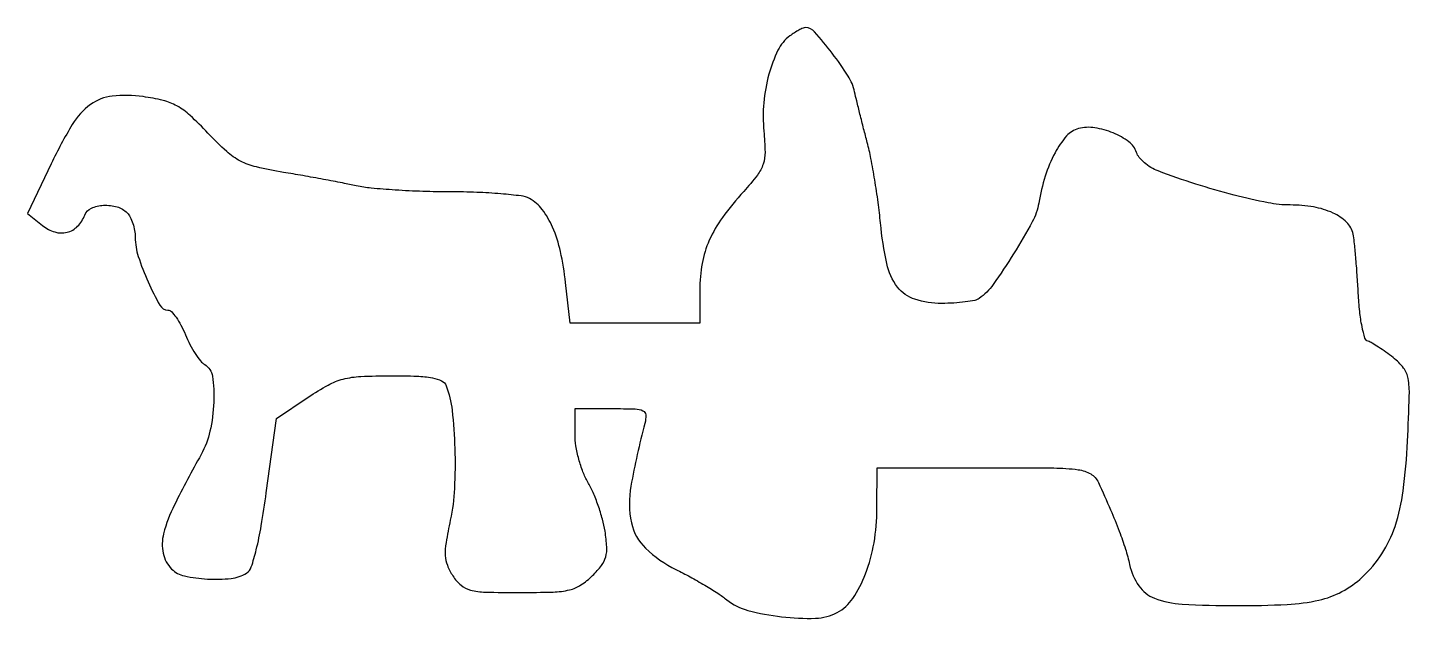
# Model space of a CAD drawing. Extents: x 0 to 210, y 0 to 90.
import ezdxf

# ---------------------------------------------------------------- set-up
doc = ezdxf.new("R2010")
doc.units = 0

msp = doc.modelspace()

# ---------------------------------------------------------------- linework, layer by layer
msp.add_lwpolyline([(115.717469, 88.75, 0.117971), (113.902798, 86.559779, 0.047591), (112.519025, 82.904911, 0.044281), (111.7381, 78.572049, 0.046435), (111.751052, 74.239056, -0.019436), (111.932217, 71.060007, -0.085457), (111.647953, 69.209735, -0.08443), (110.75972, 67.550082, -0.018714), (108.682756, 65.070609, 0.025971), (105.451404, 61.097344, 0.053113), (103.441222, 57.624658, 0.060331), (102.361471, 54.110292, 0.044421), (102, 50.04966), (102, 45), (92.129166, 45), (82.258333, 45), (81.558411, 51.186485, 0.025854), (80.775792, 55.905297, 0.047646), (79.585215, 59.605844, 0.061034), (78.010065, 62.304029, 0.107682), (76.055391, 63.970356, 0.091828), (74.787773, 64.373971, 0.009963), (71.723023, 64.697542, 0.011948), (68.025739, 64.924723, 0.009369), (64.008562, 65, -0.008046), (59.825469, 65.067321, -0.007937), (55.627607, 65.26922, -0.00784), (51.957966, 65.561987, -0.029987), (49.69282, 65.916495, 0.005824), (47.608231, 66.346782, 0.002238), (44.702647, 66.897849, 0.002215), (41.544499, 67.467727, 0.002727), (38.592788, 67.970283, -0.01607), (34.470787, 68.785811, -0.063084), (32.043952, 69.681209, -0.065228), (29.957547, 71.138611, -0.017949), (27.092788, 73.949457, 0.016764), (24.374354, 76.629402, 0.058306), (22.38196, 78.076792, 0.067329), (20.264345, 78.916042, 0.027668), (17.223293, 79.493181, 0.058895), (12.525477, 79.56167, 0.13271), (9.227575, 78.294081, 0.099712), (6.443212, 75.252019, 0.024771), (3.232622, 69.274555), (-0.359858, 61.709814), (1.912931, 59.86942, 0.097322), (3.768698, 58.887608, 0.134958), (5.640609, 58.842118, 0.137846), (7.244655, 59.7562, 0.103482), (8.350966, 61.47222, -0.199861), (9.341966, 62.512938, -0.091392), (11.20091, 62.954204, -0.083766), (13.255834, 62.714008, -0.126137), (14.8, 61.8, -0.080661), (15.262172, 61.158638, -0.037128), (15.653951, 60.203438, -0.035528), (15.92507, 59.114348, -0.041109), (16.021962, 58.05, 0.076218), (16.488623, 55.172106, 0.027641), (17.981709, 51.301523, 0.020676), (19.776562, 47.721935, 0.272637), (21.002135, 47, -0.207831), (21.522939, 46.773748, -0.033712), (22.236203, 45.898437, -0.032363), (22.982187, 44.686177, -0.023377), (23.658653, 43.25, 0.02185), (24.35688, 41.755809, 0.023567), (25.167011, 40.366654, 0.023949), (25.969728, 39.249304, 0.094933), (26.607626, 38.70031, -0.232411), (27.794436, 36.93827, -0.044176), (27.984468, 32.960693, -0.04511), (27.404716, 28.550718, -0.07172), (26.051703, 25, 0.009908), (21.989268, 17.336623, 0.054055), (20.33993, 12.949758, 0.114845), (20.271725, 9.975727, 0.145933), (21.571429, 7.571429, 0.144668), (23.515452, 6.514305, 0.039261), (27.022876, 6.047791, 0.039986), (30.622178, 6.142045, 0.114961), (32.966845, 6.958347, 0.172958), (33.700935, 7.895816, 0.020093), (34.453553, 10.497293, 0.018682), (35.213844, 14.170987, 0.007711), (35.979489, 19.193035), (37.525288, 30.5), (42.375658, 33.75, -0.022238), (45.392693, 35.582674, -0.062469), (47.686021, 36.489705, -0.051465), (50.372379, 36.893, -0.011544), (55.006026, 37, -0.008537), (58.937731, 36.932865, -0.036225), (61.275939, 36.682744, -0.066898), (62.682581, 36.228151, -0.191856), (63.366449, 35.487432, -0.064261), (64.275973, 31.73935, -0.019615), (64.687772, 25.907147, -0.0203), (64.631036, 19.826287, -0.039818), (64.006271, 15.029552, 0.010589), (63.352232, 11.590489, 0.053062), (63.233389, 9.63614, 0.083231), (63.555093, 8.136859, 0.050692), (64.391702, 6.524939, 0.070792), (65.642997, 5.102245, 0.116742), (67.059599, 4.372599, 0.054661), (69.34381, 4.064709, 0.006192), (74.568508, 4, 0.007448), (79.652194, 4.07573, 0.049527), (82.163042, 4.400838, 0.087903), (83.902496, 5.142621, 0.051783), (85.661909, 6.571, 0.03346), (87.026258, 8.131281, 0.094446), (87.670635, 9.421234, 0.084856), (87.831479, 10.938223, 0.02365), (87.565986, 13.321, 0.027019), (87.169194, 15.162021, 0.017484), (86.522296, 17.243897, 0.017583), (85.74504, 19.239567, 0.031534), (84.949531, 20.80716, -0.042056), (84.202291, 22.359645, -0.025466), (83.572675, 24.301051, -0.025412), (83.14128, 26.306582, -0.040287), (83, 28.05716), (83, 32), (88.616631, 32, -0.006806), (92.133138, 31.952134, -0.098959), (93.339564, 31.676652, -0.28453), (93.773831, 31.034493, -0.075566), (93.631131, 29.75, 0.020899), (91.500978, 20.210548, 0.097186), (91.59001, 14.597511, 0.150876), (93.747132, 10.733083, 0.076212), (98.363476, 7.506244, -0.010661), (100.520435, 6.385368, -0.009006), (102.753985, 5.110729, -0.00911), (104.749117, 3.874256, -0.024887), (106.0969, 2.90636, 0.103246), (109.329865, 1.277127, 0.036431), (114.453684, 0.30125, 0.036091), (119.617574, 0.07791, 0.116135), (122.919315, 0.956819, 0.122917), (125.291991, 3.105964, 0.056026), (127.230316, 6.845107, 0.049224), (128.529114, 11.575794, 0.041539), (128.978038, 16.75), (129, 23), (145.33102, 23, -0.002081), (155.890598, 22.956059, -0.030148), (159.620479, 22.699783, -0.101513), (161.526161, 22.044455, -0.153133), (162.692411, 20.75, -0.005261), (164.549156, 16.580111, -0.011273), (165.874631, 13.317092, -0.014382), (166.811356, 10.622308, -0.022397), (167.445698, 8.247235, 0.09735), (168.857812, 5.000846, 0.150777), (171.240893, 3.124005, 0.078609), (175.455602, 2.221611, 0.013507), (183.657407, 2, 0.011731), (191.433885, 2.182478, 0.043612), (196.28544, 2.836953, 0.066967), (199.782424, 4.133276, 0.065218), (202.847318, 6.316612, 0.061574), (205.856686, 9.899835, 0.063444), (207.866807, 14.073228, 0.048852), (209.104638, 19.493576, 0.019885), (209.763676, 27.03854, 0.003802), (210.041065, 34.011849, 0.050535), (209.864465, 36.573456, 0.123484), (209.15942, 38.17134, 0.060828), (207.583024, 39.756033, 0.010733), (206.472029, 40.591975, 0.011557), (205.352842, 41.358434, 0.011145), (204.364495, 41.971317, 0.052808), (203.75908, 42.246973, -0.244595), (203.277093, 42.744759, -0.021967), (202.841029, 44.484584, -0.023708), (202.483259, 46.785655, -0.01392), (202.263349, 49.563579, 0.004215), (202.095816, 52.371624, 0.004717), (201.886159, 55.073003, 0.004354), (201.665935, 57.369659, 0.024941), (201.478062, 58.578561, 0.151483), (200.494566, 60.358786, 0.0833), (198.420335, 61.775325, 0.065542), (195.469407, 62.694813, 0.042816), (191.912044, 63, -0.049263), (188.529456, 63.334081, -0.013807), (183.345095, 64.517949, -0.013745), (177.508326, 66.193841, -0.01382), (171.783254, 68.18514, -0.045232), (170.701915, 68.71119, -0.041414), (169.69814, 69.43686, -0.043964), (168.911122, 70.241729, -0.09503), (168.5, 71, 0.157557), (167.35091, 72.609996, 0.061938), (164.950193, 73.967575, 0.059949), (162.133477, 74.750715, 0.099662), (159.68098, 74.634779, 0.154798), (157.849738, 73.504302, 0.054771), (156.086258, 70.932934, 0.046511), (154.601137, 67.408042, 0.034618), (153.611012, 63.30143, -0.082707), (152.6202, 60.431437, -0.015247), (149.790338, 55.578862, -0.015227), (146.67037, 50.907933, -0.083056), (144.529128, 48.765313, -0.106549), (143.86422, 48.478145, -0.016181), (142.428314, 48.241942, -0.017503), (140.688875, 48.075007, -0.014351), (138.82258, 48.015313, -0.078119), (134.753302, 48.64135, -0.154224), (132.10878, 50.507849, -0.109884), (130.471807, 54.065334, -0.029428), (129.513696, 60.256687, 0.009776), (129.153515, 63.395674, 0.007301), (128.638443, 66.841027, 0.007386), (128.057548, 70.074159, 0.016654), (127.500161, 72.5, -0.001986), (126.948526, 74.614586, -0.001728), (126.387203, 76.833675, -0.001738), (125.893261, 78.844941, -0.005132), (125.572836, 80.23166, 0.087588), (124.584616, 82.625214, 0.021893), (122.152326, 86.104842, 0.016399), (119.475217, 89.370819, 0.216114), (118.087537, 90, 0.100811), (117.712233, 89.923554, 0.020865), (117.100403, 89.632812, 0.021138), (116.406566, 89.22851, 0.018544)], format="xyb", close=True)

doc.saveas('drawing.dxf')
